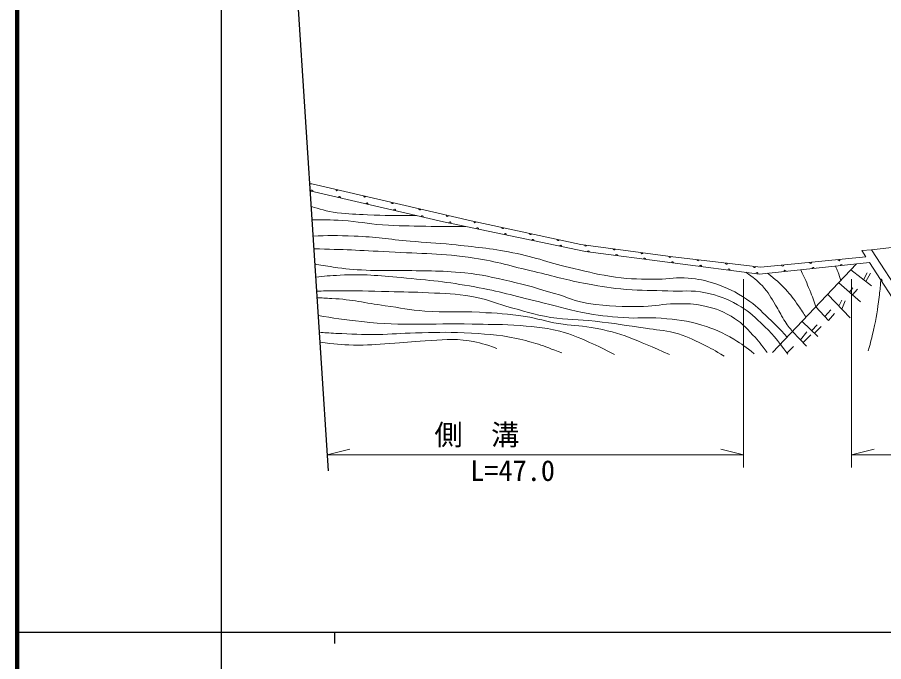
# Model space of a CAD drawing. Units: millimetres, scale not verified. Extents: x 40000 to 680000, y 20000 to 380000.
# Drawn here: x 40000 to 116490, y 202409 to 259285 of the extents above; entities that cross this region are included whole.
import ezdxf
from ezdxf.enums import TextEntityAlignment as Align

# ---------------------------------------------------------------- set-up
doc = ezdxf.new("R2010")
doc.units = ezdxf.units.MM
doc.header["$LTSCALE"] = 1000
for name, color, linetype, lineweight in [('M-BGD', 7, 'Continuous', 13), ('M-BMK-SRVR', 3, 'Continuous', 13), ('M-STR-HTXT', 7, 'Continuous', 13), ('M-TTL', 2, 'Continuous', 140), ('M-TTL-BAND', 7, 'Continuous', 25)]:
    doc.layers.add(name, color=color, linetype=linetype, lineweight=lineweight)
doc.styles.add('ＭＳ ゴシック', font='')
doc.styles.get('ＭＳ ゴシック').set_extended_font_data('MS Gothic')

msp = doc.modelspace()

# ---------------------------------------------------------------- linework, layer by layer
at = {"layer": 'M-BGD'}
for p, q in [((115427, 238766), (126009, 240016)), ((114569, 238717), (115427, 238766)), ((114914, 238137), (114569, 238717)), ((115427, 238766), (121247, 229714)), ((106683, 229688), (114098, 237513)), ((120319, 229763), (115240, 237632)), ((113600, 236988), (115401, 235576)), ((114715, 236114), (115029, 236726)), ((114910, 235961), (115321, 236699)), ((112517, 235844), (114444, 234174)), ((113472, 235016), (113766, 235396)), ((113741, 234783), (114191, 235303)), ((111548, 234822), (113527, 232765)), ((112782, 234333), (112543, 233788)), ((113088, 234253), (112790, 233531)), ((110503, 233719), (111613, 232512)), ((111812, 233456), (111288, 232865)), ((112158, 233150), (111613, 232512)), ((109290, 232439), (110682, 231116)), ((110629, 232140), (110138, 231633)), ((110975, 231980), (110377, 231406)), ((108440, 231542), (109685, 230252)), ((109699, 231528), (109137, 230820)), ((110058, 231262), (109377, 230571)), ((108542, 230217), (107952, 229635))]:
    msp.add_line(p, q, dxfattribs=at)
for points in [[(65794, 244591), (66009, 244592), (80063, 241332), (89741, 239244), (97869, 238153), (105634, 237225), (114914, 238137)], [(115240, 237632), (105537, 236623), (90169, 238609), (77641, 241238), (65835, 243971)]]:
    msp.add_lwpolyline(points, dxfattribs=at)
for centre, start, end in [((66000, 243932), 346.96841, 166.96841), ((68235, 244075), 166.93996, 346.93996), ((68436, 243369), 346.96841, 166.96841), ((70670, 243511), 166.93996, 346.93996), ((70872, 242805), 346.96841, 166.96841), ((73105, 242946), 166.93996, 346.93996), ((73307, 242241), 346.96841, 166.96841), ((75541, 242381), 166.93996, 346.93996), ((75743, 241677), 346.96841, 166.96841), ((77976, 241816), 166.93996, 346.93996), ((78181, 241125), 348.147, 168.147), ((80413, 241256), 167.82628, 347.82628), ((80628, 240611), 348.147, 168.147), ((82856, 240729), 167.82628, 347.82628), ((83074, 240098), 348.147, 168.147), ((85300, 240202), 167.82628, 347.82628), ((85521, 239584), 348.147, 168.147), ((87744, 239675), 167.82628, 347.82628), ((87968, 239071), 348.147, 168.147), ((90194, 239183), 172.3565, 352.3565), ((90418, 238577), 352.63607, 172.63607), ((92672, 238850), 172.3565, 352.3565), ((92897, 238256), 352.63607, 172.63607), ((95150, 238518), 172.3565, 352.3565), ((95376, 237936), 352.63607, 172.63607), ((97627, 238185), 172.3565, 352.3565), ((100109, 237885), 173.18565, 353.18565), ((112537, 237903), 185.61105, 5.61105), ((97856, 237615), 352.63607, 172.63607), ((100335, 237295), 352.63607, 172.63607), ((102592, 237589), 173.18565, 353.18565), ((105074, 237292), 173.18565, 353.18565), ((107561, 237414), 185.61105, 5.61105), ((110049, 237659), 185.61105, 5.61105), ((110266, 237115), 5.93894, 185.93894), ((112753, 237373), 5.93894, 185.93894), ((102815, 236975), 352.63607, 172.63607), ((105294, 236654), 352.63607, 172.63607), ((107780, 236856), 5.93894, 185.93894), ((116252, 236064), 302.84069, 122.84069)]:
    msp.add_arc(centre, 100, start, end, dxfattribs=at)
for points, knots in [([(65924, 242606), (66667, 242344), (67264, 242183), (68252, 242040), (69283, 241891), (69873, 241913), (70913, 241861), (72601, 241776), (73164, 241791), (75239, 241794)], [0, 0, 0, 0, 1, 1, 1, 2, 2, 2, 3, 3, 3, 3]), ([(66003, 241403), (66967, 241430), (67586, 241424), (68730, 241352), (70103, 241266), (70857, 241057), (72229, 240963), (73722, 240862), (74562, 240870), (76058, 240844), (77444, 240820), (77891, 240820), (79608, 240825)], [0, 0, 0, 0, 1, 1, 1, 2, 2, 2, 3, 3, 3, 4, 4, 4, 4]), ([(66096, 239970), (67404, 240030), (68216, 240038), (69747, 239977), (71681, 239898), (72753, 239693), (74682, 239528), (76118, 239405), (76927, 239380), (78360, 239229), (80470, 239007), (81662, 238920), (83744, 238511), (85876, 238092), (87010, 237596), (89127, 237105), (90556, 236774), (91354, 236563), (92806, 236358), (94254, 236153), (95083, 236191), (96545, 236178), (97596, 236169), (98188, 236358), (99236, 236268), (100163, 236188), (100685, 236078), (101569, 235789), (102731, 235410), (103355, 235080), (104380, 234414), (105221, 233868), (105594, 233426), (106324, 232739), (106996, 232107), (107215, 231877), (107981, 231058)], [0, 0, 0, 0, 1, 1, 1, 2, 2, 2, 3, 3, 3, 4, 4, 4, 5, 5, 5, 6, 6, 6, 7, 7, 7, 8, 8, 8, 9, 9, 9, 10, 10, 10, 11, 11, 11, 12, 12, 12, 12]), ([(66169, 238863), (68908, 238780), (70080, 238736), (72826, 238579), (75757, 238411), (77421, 238486), (80323, 238041), (82422, 237719), (83557, 237321), (85626, 236844), (87466, 236421), (88477, 236094), (90332, 235748), (91661, 235500), (92413, 235380), (93761, 235269), (95191, 235152), (95997, 235191), (97430, 235130), (98731, 235074), (99488, 235248), (100760, 234970), (101913, 234718), (102554, 234478), (103591, 233913), (104483, 233428), (104892, 233000), (105645, 232318), (106702, 231362), (107014, 230885), (108018, 229547)], [0, 0, 0, 0, 1, 1, 1, 2, 2, 2, 3, 3, 3, 4, 4, 4, 5, 5, 5, 6, 6, 6, 7, 7, 7, 8, 8, 8, 9, 9, 9, 10, 10, 10, 10]), ([(106203, 229686), (105665, 230436), (105480, 230671), (104947, 231242), (104272, 231964), (103887, 232400), (103033, 232897), (102053, 233466), (101416, 233668), (100301, 233874), (99442, 234032), (98942, 234000), (98068, 233993), (96982, 233985), (96382, 233792), (95297, 233774), (93386, 233742), (92303, 233762), (90412, 234033), (89214, 234205), (88605, 234581), (87441, 234910), (85903, 235345), (85054, 235644), (83493, 235987), (81946, 236327), (81082, 236572), (79505, 236725), (77225, 236946), (75934, 236897), (73643, 236944), (72530, 236967), (71905, 236914), (70792, 236964), (69651, 237016), (69012, 237084), (67881, 237243), (67200, 237339), (66751, 237416), (66257, 237519)], [0, 0, 0, 0, 1, 1, 1, 2, 2, 2, 3, 3, 3, 4, 4, 4, 5, 5, 5, 6, 6, 6, 7, 7, 7, 8, 8, 8, 9, 9, 9, 10, 10, 10, 11, 11, 11, 12, 12, 12, 13, 13, 13, 13]), ([(112235, 237320), (112338, 237099), (112361, 237031), (112436, 236843), (112562, 236524), (112643, 236287), (112710, 236048)], [0, 0, 0, 0, 1, 1, 1, 2, 2, 2, 2]), ([(66333, 236357), (67105, 236449), (67591, 236479), (68499, 236525), (70609, 236635), (71798, 236490), (73902, 236306), (76444, 236084), (77872, 235942), (80383, 235489), (82593, 235089), (83800, 234714), (85985, 234193), (87514, 233828), (88350, 233534), (89893, 233236), (91296, 232965), (92097, 232879), (93522, 232777), (94812, 232684), (95544, 232827), (96832, 232717), (98256, 232596), (99076, 232541), (100441, 232119), (101597, 231762), (102237, 231489), (103272, 230863), (104008, 230418), (104282, 230224), (105067, 229587)], [0, 0, 0, 0, 1, 1, 1, 2, 2, 2, 3, 3, 3, 4, 4, 4, 5, 5, 5, 6, 6, 6, 7, 7, 7, 8, 8, 8, 9, 9, 9, 10, 10, 10, 10]), ([(104317, 236780), (105019, 236297), (105273, 236114), (105779, 235573), (106328, 234988), (106518, 234562), (106949, 233885), (107261, 233397), (107371, 233085), (107680, 232596), (107971, 232136), (108175, 231861), (108440, 231542)], [0, 0, 0, 0, 1, 1, 1, 2, 2, 2, 3, 3, 3, 4, 4, 4, 4]), ([(106219, 236694), (106997, 236087), (107260, 235896), (107826, 235281), (108305, 234762), (108534, 234435), (108943, 233859), (109251, 233425), (109421, 233159), (109631, 232799)], [0, 0, 0, 0, 1, 1, 1, 2, 2, 2, 3, 3, 3, 3]), ([(109170, 237001), (109570, 236146), (109679, 235906), (109967, 235188), (110210, 234580), (110319, 234275), (110503, 233719)], [0, 0, 0, 0, 1, 1, 1, 2, 2, 2, 2]), ([(115132, 229853), (115372, 230711), (115430, 230955), (115590, 231668), (115844, 232793), (115950, 233434), (116089, 234579), (116160, 235163), (116185, 235361), (116243, 236078)], [0, 0, 0, 0, 1, 1, 1, 2, 2, 2, 3, 3, 3, 3]), ([(102415, 229387), (101548, 229897), (101289, 230039), (100541, 230404), (99580, 230873), (99045, 231181), (98008, 231441), (97030, 231686), (96454, 231693), (95456, 231840), (93721, 232095), (92753, 232268), (91010, 232458), (89487, 232624), (88615, 232557), (87102, 232797), (85555, 233042), (84727, 233371), (83214, 233774), (82001, 234097), (81360, 234439), (80123, 234651), (78645, 234905), (77794, 234892), (76295, 234970), (74926, 235041), (74157, 235040), (72786, 235070), (70987, 235110), (69979, 235171), (68180, 235150), (67433, 235141), (66972, 235133), (66414, 235115)], [0, 0, 0, 0, 1, 1, 1, 2, 2, 2, 3, 3, 3, 4, 4, 4, 5, 5, 5, 6, 6, 6, 7, 7, 7, 8, 8, 8, 9, 9, 9, 10, 10, 10, 11, 11, 11, 11]), ([(66453, 234525), (66864, 234517), (67220, 234498), (67771, 234468), (69623, 234368), (70639, 234080), (72477, 233830), (73843, 233645), (74598, 233449), (75973, 233352), (77853, 233219), (78916, 233350), (80798, 233246), (82375, 233158), (83265, 233130), (84826, 232887), (85996, 232704), (86621, 232437), (87790, 232249), (88910, 232068), (89555, 232092), (90674, 231903), (93485, 231428), (94500, 230829), (97580, 229537)], [0, 0, 0, 0, 1, 1, 1, 2, 2, 2, 3, 3, 3, 4, 4, 4, 5, 5, 5, 6, 6, 6, 7, 7, 7, 8, 8, 8, 8]), ([(92715, 229517), (91695, 230059), (91396, 230212), (90521, 230594), (89516, 231033), (88953, 231305), (87889, 231571), (86334, 231959), (85421, 232009), (83822, 232109), (82391, 232198), (81586, 232174), (80153, 232209), (76353, 232302), (74200, 231996), (70423, 232428), (68800, 232614), (67939, 232719), (66554, 232971)], [0, 0, 0, 0, 1, 1, 1, 2, 2, 2, 3, 3, 3, 4, 4, 4, 5, 5, 5, 6, 6, 6, 6]), ([(66652, 231482), (67118, 231448), (67505, 231425), (68130, 231391), (69562, 231315), (70366, 231273), (71799, 231292), (73108, 231308), (73839, 231404), (75149, 231431), (76830, 231466), (77776, 231525), (79455, 231431), (81270, 231329), (82307, 231325), (84081, 230933), (85678, 230580), (86282, 230358), (88069, 229657)], [0, 0, 0, 0, 1, 1, 1, 2, 2, 2, 3, 3, 3, 4, 4, 4, 5, 5, 5, 6, 6, 6, 6]), ([(66710, 230600), (68097, 230436), (68512, 230391), (69672, 230361), (70934, 230328), (71642, 230406), (72902, 230481), (74119, 230552), (74795, 230667), (76013, 230720), (77530, 230786), (78405, 230984), (79901, 230720), (80866, 230549), (81261, 230449), (82323, 230062)], [0, 0, 0, 0, 1, 1, 1, 2, 2, 2, 3, 3, 3, 4, 4, 4, 5, 5, 5, 5])]:
    msp.add_open_spline(points, degree=3, knots=knots, dxfattribs=at)
at = {"layer": 'M-BMK-SRVR', "lineweight": 25}
msp.add_line((64723, 260958), (67453, 219248), dxfattribs=at)
at = {"layer": 'M-STR-HTXT'}
for p, q in [((104119, 236159), (104119, 219558)), ((113663, 236159), (113663, 219558)), ((67360, 220668), (69360, 221168)), ((104119, 220668), (102119, 221168)), ((113663, 220668), (115663, 221168)), ((67360, 220668), (104119, 220668)), ((113663, 220668), (144785, 220668))]:
    msp.add_line(p, q, dxfattribs=at)
at = {"layer": 'M-TTL'}
msp.add_line((40000, 380000), (40000, 20000), dxfattribs=at)
at = {"layer": 'M-TTL-BAND'}
for p, q in [((58000, 370000), (58000, 20000)), ((40000, 205000), (579000, 205000)), ((68000, 205000), (68000, 204000))]:
    msp.add_line(p, q, dxfattribs=at)

# ---------------------------------------------------------------- texts
at = {"layer": 'M-STR-HTXT', "style": 'ＭＳ ゴシック'}
for s, p in [('側\u3000溝', (76824, 220973)), ('L=47.0', (79987, 217811))]:
    msp.add_text(s, height=1833, dxfattribs=at).set_placement(p, align=Align.BOTTOM_LEFT)

doc.saveas('drawing.dxf')
